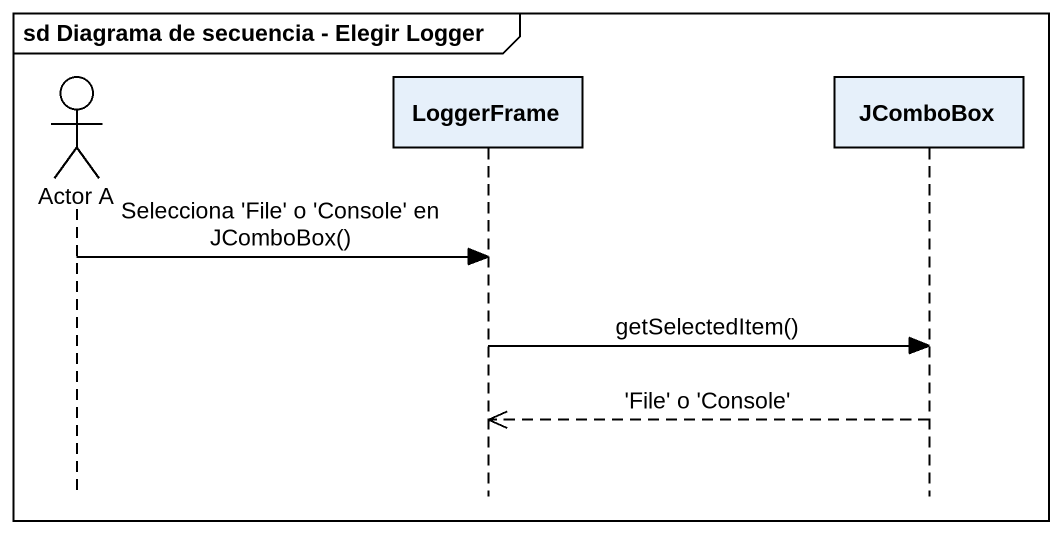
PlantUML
@startuml
mainframe sd Diagrama de secuencia - Elegir Logger
hide footbox
actor "Actor A" as Actor_A
participant LoggerFrame
participant JComboBox

Actor_A -> LoggerFrame : Selecciona 'File' o 'Console' en JComboBox()
LoggerFrame -> JComboBox : getSelectedItem()
JComboBox -->> LoggerFrame : 'File' o 'Console'
@enduml
